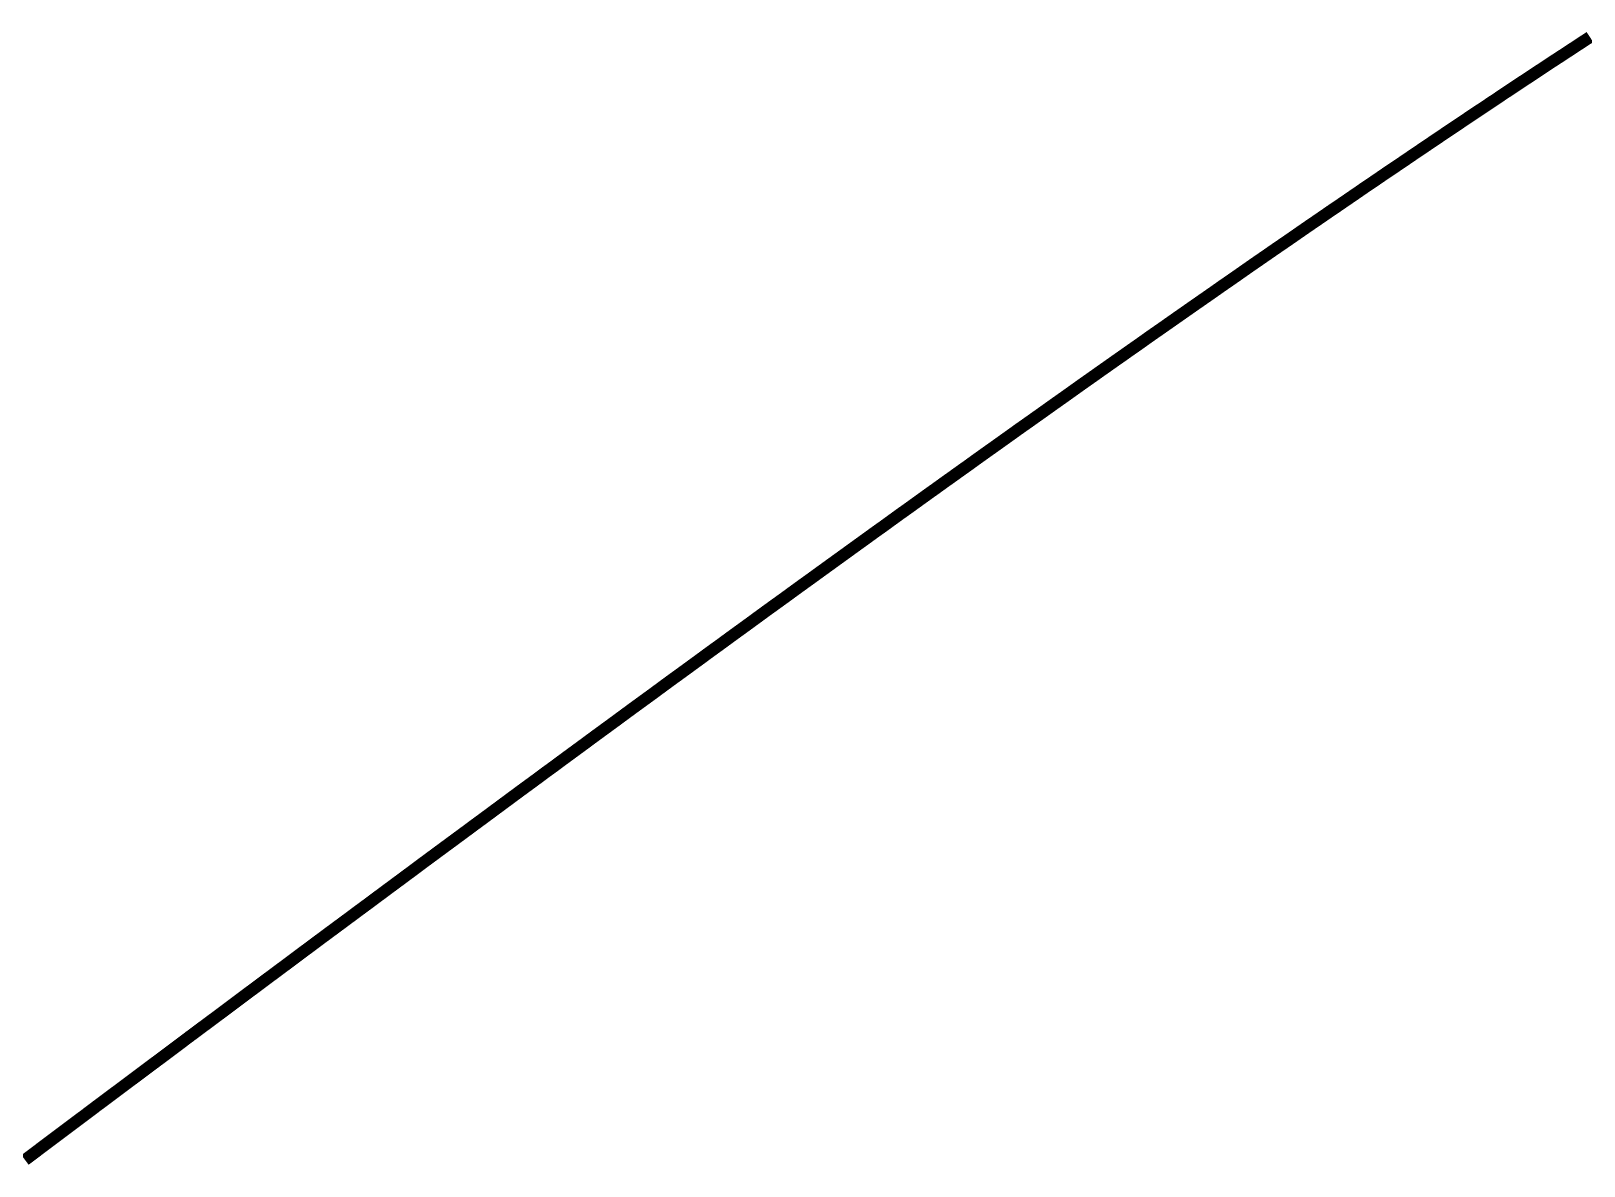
# Model space of a CAD drawing. Header units: millimetres. Extents: x -96 to 8, y -10 to 27.
# Drawn here: x -77.73 to -61.37, y -1.13 to 10.82 of the extents above; entities that cross this region are included whole.
import ezdxf

# ---------------------------------------------------------------- set-up
doc = ezdxf.new("R2010")
doc.units = ezdxf.units.MM
doc.layers.add('TopOverlay', color=2, linetype='Continuous')

msp = doc.modelspace()

# ---------------------------------------------------------------- linework, layer by layer
at = {"layer": 'TopOverlay', "const_width": 0.127}
for points in [[(-61.369, 10.716), (-61.306, 10.757)], [(-61.625, 10.548), (-61.561, 10.59)], [(-61.561, 10.59), (-61.497, 10.632)], [(-61.497, 10.632), (-61.433, 10.674)], [(-61.433, 10.674), (-61.369, 10.716)], [(-61.885, 10.377), (-61.82, 10.42)], [(-61.82, 10.42), (-61.755, 10.463)], [(-61.755, 10.463), (-61.69, 10.506)], [(-61.69, 10.506), (-61.625, 10.548)], [(-62.149, 10.202), (-62.083, 10.246)], [(-62.083, 10.246), (-62.017, 10.29)], [(-62.017, 10.29), (-61.951, 10.333)], [(-61.951, 10.333), (-61.885, 10.377)], [(-62.35, 10.068), (-62.282, 10.113)], [(-62.282, 10.113), (-62.216, 10.158)], [(-62.216, 10.158), (-62.149, 10.202)], [(-62.621, 9.887), (-62.553, 9.933)], [(-62.553, 9.933), (-62.485, 9.978)], [(-62.485, 9.978), (-62.417, 10.023)], [(-62.417, 10.023), (-62.35, 10.068)], [(-62.827, 9.749), (-62.758, 9.795)], [(-62.758, 9.795), (-62.689, 9.841)], [(-62.689, 9.841), (-62.621, 9.887)], [(-63.105, 9.561), (-63.035, 9.608)], [(-63.035, 9.608), (-62.966, 9.655)], [(-62.966, 9.655), (-62.896, 9.702)], [(-62.896, 9.702), (-62.827, 9.749)], [(-63.317, 9.417), (-63.246, 9.465)], [(-63.246, 9.465), (-63.176, 9.513)], [(-63.176, 9.513), (-63.105, 9.561)], [(-63.603, 9.223), (-63.531, 9.272)], [(-63.531, 9.272), (-63.46, 9.321)], [(-63.46, 9.321), (-63.388, 9.369)], [(-63.388, 9.369), (-63.317, 9.417)], [(-63.821, 9.074), (-63.748, 9.124)], [(-63.748, 9.124), (-63.676, 9.174)], [(-63.676, 9.174), (-63.603, 9.223)], [(-64.041, 8.924), (-63.967, 8.974)], [(-63.967, 8.974), (-63.894, 9.024)], [(-63.894, 9.024), (-63.821, 9.074)], [(-64.339, 8.719), (-64.264, 8.771)], [(-64.264, 8.771), (-64.189, 8.822)], [(-64.189, 8.822), (-64.115, 8.873)], [(-64.115, 8.873), (-64.041, 8.924)], [(-64.565, 8.563), (-64.489, 8.615)], [(-64.489, 8.615), (-64.414, 8.667)], [(-64.414, 8.667), (-64.339, 8.719)], [(-64.794, 8.405), (-64.717, 8.458)], [(-64.717, 8.458), (-64.641, 8.511)], [(-64.641, 8.511), (-64.565, 8.563)], [(-65.025, 8.244), (-64.948, 8.298)], [(-64.948, 8.298), (-64.871, 8.352)], [(-64.871, 8.352), (-64.794, 8.405)], [(-65.259, 8.081), (-65.181, 8.136)], [(-65.181, 8.136), (-65.103, 8.19)], [(-65.103, 8.19), (-65.025, 8.244)], [(-65.496, 7.916), (-65.417, 7.971)], [(-65.417, 7.971), (-65.338, 8.026)], [(-65.338, 8.026), (-65.259, 8.081)], [(-65.736, 7.748), (-65.656, 7.804)], [(-65.656, 7.804), (-65.576, 7.86)], [(-65.576, 7.86), (-65.496, 7.916)], [(-65.979, 7.578), (-65.898, 7.635)], [(-65.898, 7.635), (-65.817, 7.691)], [(-65.817, 7.691), (-65.736, 7.748)], [(-66.224, 7.405), (-66.142, 7.463)], [(-66.142, 7.463), (-66.06, 7.52)], [(-66.06, 7.52), (-65.979, 7.578)], [(-66.389, 7.289), (-66.307, 7.347)], [(-66.307, 7.347), (-66.224, 7.405)], [(-66.64, 7.112), (-66.556, 7.171)], [(-66.556, 7.171), (-66.473, 7.23)], [(-66.473, 7.23), (-66.389, 7.289)], [(-66.893, 6.932), (-66.808, 6.992)], [(-66.808, 6.992), (-66.724, 7.052)], [(-66.724, 7.052), (-66.64, 7.112)], [(-67.149, 6.75), (-67.063, 6.811)], [(-67.063, 6.811), (-66.978, 6.872)], [(-66.978, 6.872), (-66.893, 6.932)], [(-67.322, 6.628), (-67.235, 6.689)], [(-67.235, 6.689), (-67.149, 6.75)], [(-67.583, 6.441), (-67.495, 6.504)], [(-67.495, 6.504), (-67.408, 6.566)], [(-67.408, 6.566), (-67.322, 6.628)], [(-67.847, 6.252), (-67.759, 6.316)], [(-67.759, 6.316), (-67.671, 6.379)], [(-67.671, 6.379), (-67.583, 6.441)], [(-68.025, 6.125), (-67.936, 6.189)], [(-67.936, 6.189), (-67.847, 6.252)], [(-68.295, 5.932), (-68.205, 5.996)], [(-68.205, 5.996), (-68.115, 6.061)], [(-68.115, 6.061), (-68.025, 6.125)], [(-68.476, 5.801), (-68.385, 5.867)], [(-68.385, 5.867), (-68.295, 5.932)], [(-68.751, 5.603), (-68.659, 5.67)], [(-68.659, 5.67), (-68.568, 5.736)], [(-68.568, 5.736), (-68.476, 5.801)], [(-68.936, 5.47), (-68.844, 5.537)], [(-68.844, 5.537), (-68.751, 5.603)], [(-69.217, 5.267), (-69.123, 5.335)], [(-69.123, 5.335), (-69.029, 5.403)], [(-69.029, 5.403), (-68.936, 5.47)], [(-69.405, 5.131), (-69.311, 5.199)], [(-69.311, 5.199), (-69.217, 5.267)], [(-69.596, 4.993), (-69.5, 5.062)], [(-69.5, 5.062), (-69.405, 5.131)], [(-69.884, 4.784), (-69.787, 4.854)], [(-69.787, 4.854), (-69.691, 4.924)], [(-69.691, 4.924), (-69.596, 4.993)], [(-70.078, 4.643), (-69.981, 4.714)], [(-69.981, 4.714), (-69.884, 4.784)], [(-70.273, 4.501), (-70.175, 4.572)], [(-70.175, 4.572), (-70.078, 4.643)], [(-70.57, 4.285), (-70.47, 4.357)], [(-70.47, 4.357), (-70.372, 4.429)], [(-70.372, 4.429), (-70.273, 4.501)], [(-70.769, 4.139), (-70.669, 4.212)], [(-70.669, 4.212), (-70.57, 4.285)], [(-70.97, 3.993), (-70.869, 4.066)], [(-70.869, 4.066), (-70.769, 4.139)], [(-71.172, 3.844), (-71.071, 3.919)], [(-71.071, 3.919), (-70.97, 3.993)], [(-71.377, 3.695), (-71.274, 3.77)], [(-71.274, 3.77), (-71.172, 3.844)], [(-71.686, 3.468), (-71.582, 3.544)], [(-71.582, 3.544), (-71.479, 3.62)], [(-71.479, 3.62), (-71.377, 3.695)], [(-71.894, 3.315), (-71.79, 3.392)], [(-71.79, 3.392), (-71.686, 3.468)], [(-72.104, 3.161), (-71.999, 3.238)], [(-71.999, 3.238), (-71.894, 3.315)], [(-72.315, 3.006), (-72.209, 3.083)], [(-72.209, 3.083), (-72.104, 3.161)], [(-72.528, 2.849), (-72.421, 2.927)], [(-72.421, 2.927), (-72.315, 3.006)], [(-72.743, 2.69), (-72.635, 2.77)], [(-72.635, 2.77), (-72.528, 2.849)], [(-72.959, 2.53), (-72.851, 2.61)], [(-72.851, 2.61), (-72.743, 2.69)], [(-73.177, 2.369), (-73.068, 2.45)], [(-73.068, 2.45), (-72.959, 2.53)], [(-73.397, 2.207), (-73.287, 2.288)], [(-73.287, 2.288), (-73.177, 2.369)], [(-73.619, 2.043), (-73.508, 2.125)], [(-73.508, 2.125), (-73.397, 2.207)], [(-73.842, 1.877), (-73.73, 1.96)], [(-73.73, 1.96), (-73.619, 2.043)], [(-74.067, 1.71), (-73.954, 1.794)], [(-73.954, 1.794), (-73.842, 1.877)], [(-74.294, 1.542), (-74.18, 1.626)], [(-74.18, 1.626), (-74.067, 1.71)], [(-74.523, 1.372), (-74.408, 1.457)], [(-74.408, 1.457), (-74.294, 1.542)], [(-74.753, 1.201), (-74.638, 1.287)], [(-74.638, 1.287), (-74.523, 1.372)], [(-74.985, 1.028), (-74.869, 1.115)], [(-74.869, 1.115), (-74.753, 1.201)], [(-75.219, 0.854), (-75.102, 0.941)], [(-75.102, 0.941), (-74.985, 1.028)], [(-75.455, 0.678), (-75.337, 0.766)], [(-75.337, 0.766), (-75.219, 0.854)], [(-75.574, 0.589), (-75.455, 0.678)], [(-75.812, 0.411), (-75.693, 0.5)], [(-75.693, 0.5), (-75.574, 0.589)], [(-76.053, 0.232), (-75.932, 0.322)], [(-75.932, 0.322), (-75.812, 0.411)], [(-76.295, 0.05), (-76.174, 0.141)], [(-76.174, 0.141), (-76.053, 0.232)], [(-76.539, -0.132), (-76.417, -0.041)], [(-76.417, -0.041), (-76.295, 0.05)], [(-76.786, -0.317), (-76.662, -0.224)], [(-76.662, -0.224), (-76.539, -0.132)], [(-76.909, -0.409), (-76.786, -0.317)], [(-77.158, -0.596), (-77.034, -0.502)], [(-77.034, -0.502), (-76.909, -0.409)], [(-77.409, -0.784), (-77.284, -0.69)], [(-77.284, -0.69), (-77.158, -0.596)], [(-77.662, -0.974), (-77.536, -0.879)], [(-77.536, -0.879), (-77.409, -0.784)], [(-77.789, -1.07), (-77.662, -0.974)]]:
    msp.add_lwpolyline(points, dxfattribs=at)
at = {"layer": 'TopOverlay', "const_width": 0.0635}
for points in [[(-61.592, 10.59, 1), (-61.529, 10.59, 1)], [(-61.592, 10.59, 1), (-61.529, 10.59, 1)], [(-61.528, 10.632, 1), (-61.465, 10.632, 1)], [(-61.528, 10.632, 1), (-61.465, 10.632, 1)], [(-61.464, 10.674, 1), (-61.401, 10.674, 1)], [(-61.464, 10.674, 1), (-61.401, 10.674, 1)], [(-61.401, 10.716, 1), (-61.337, 10.716, 1)], [(-61.401, 10.716, 1), (-61.337, 10.716, 1)], [(-61.851, 10.42, 1), (-61.788, 10.42, 1)], [(-61.851, 10.42, 1), (-61.788, 10.42, 1)], [(-61.786, 10.463, 1), (-61.723, 10.463, 1)], [(-61.786, 10.463, 1), (-61.723, 10.463, 1)], [(-61.721, 10.506, 1), (-61.658, 10.506, 1)], [(-61.721, 10.506, 1), (-61.658, 10.506, 1)], [(-61.657, 10.548, 1), (-61.593, 10.548, 1)], [(-61.657, 10.548, 1), (-61.593, 10.548, 1)], [(-62.114, 10.246, 1), (-62.051, 10.246, 1)], [(-62.114, 10.246, 1), (-62.051, 10.246, 1)], [(-62.048, 10.29, 1), (-61.985, 10.29, 1)], [(-62.048, 10.29, 1), (-61.985, 10.29, 1)], [(-61.982, 10.333, 1), (-61.919, 10.333, 1)], [(-61.982, 10.333, 1), (-61.919, 10.333, 1)], [(-61.917, 10.377, 1), (-61.853, 10.377, 1)], [(-61.917, 10.377, 1), (-61.853, 10.377, 1)], [(-62.314, 10.113, 1), (-62.251, 10.113, 1)], [(-62.314, 10.113, 1), (-62.251, 10.113, 1)], [(-62.247, 10.158, 1), (-62.184, 10.158, 1)], [(-62.247, 10.158, 1), (-62.184, 10.158, 1)], [(-62.181, 10.202, 1), (-62.117, 10.202, 1)], [(-62.181, 10.202, 1), (-62.117, 10.202, 1)], [(-62.584, 9.933, 1), (-62.521, 9.933, 1)], [(-62.584, 9.933, 1), (-62.521, 9.933, 1)], [(-62.516, 9.978, 1), (-62.453, 9.978, 1)], [(-62.516, 9.978, 1), (-62.453, 9.978, 1)], [(-62.449, 10.023, 1), (-62.385, 10.023, 1)], [(-62.449, 10.023, 1), (-62.385, 10.023, 1)], [(-62.381, 10.068, 1), (-62.318, 10.068, 1)], [(-62.381, 10.068, 1), (-62.318, 10.068, 1)], [(-62.79, 9.795, 1), (-62.726, 9.795, 1)], [(-62.79, 9.795, 1), (-62.726, 9.795, 1)], [(-62.721, 9.841, 1), (-62.657, 9.841, 1)], [(-62.721, 9.841, 1), (-62.657, 9.841, 1)], [(-62.653, 9.887, 1), (-62.589, 9.887, 1)], [(-62.653, 9.887, 1), (-62.589, 9.887, 1)], [(-63.067, 9.608, 1), (-63.004, 9.608, 1)], [(-63.067, 9.608, 1), (-63.004, 9.608, 1)], [(-62.997, 9.655, 1), (-62.934, 9.655, 1)], [(-62.997, 9.655, 1), (-62.934, 9.655, 1)], [(-62.928, 9.702, 1), (-62.864, 9.702, 1)], [(-62.928, 9.702, 1), (-62.864, 9.702, 1)], [(-62.859, 9.749, 1), (-62.795, 9.749, 1)], [(-62.859, 9.749, 1), (-62.795, 9.749, 1)], [(-63.278, 9.465, 1), (-63.215, 9.465, 1)], [(-63.278, 9.465, 1), (-63.215, 9.465, 1)], [(-63.208, 9.513, 1), (-63.144, 9.513, 1)], [(-63.208, 9.513, 1), (-63.144, 9.513, 1)], [(-63.137, 9.561, 1), (-63.074, 9.561, 1)], [(-63.137, 9.561, 1), (-63.074, 9.561, 1)], [(-63.563, 9.272, 1), (-63.5, 9.272, 1)], [(-63.563, 9.272, 1), (-63.5, 9.272, 1)], [(-63.492, 9.321, 1), (-63.428, 9.321, 1)], [(-63.492, 9.321, 1), (-63.428, 9.321, 1)], [(-63.42, 9.369, 1), (-63.357, 9.369, 1)], [(-63.42, 9.369, 1), (-63.357, 9.369, 1)], [(-63.349, 9.417, 1), (-63.285, 9.417, 1)], [(-63.349, 9.417, 1), (-63.285, 9.417, 1)], [(-63.78, 9.124, 1), (-63.716, 9.124, 1)], [(-63.78, 9.124, 1), (-63.716, 9.124, 1)], [(-63.707, 9.174, 1), (-63.644, 9.174, 1)], [(-63.707, 9.174, 1), (-63.644, 9.174, 1)], [(-63.635, 9.223, 1), (-63.572, 9.223, 1)], [(-63.635, 9.223, 1), (-63.572, 9.223, 1)], [(-63.999, 8.974, 1), (-63.936, 8.974, 1)], [(-63.999, 8.974, 1), (-63.936, 8.974, 1)], [(-63.926, 9.024, 1), (-63.862, 9.024, 1)], [(-63.926, 9.024, 1), (-63.862, 9.024, 1)], [(-63.853, 9.074, 1), (-63.789, 9.074, 1)], [(-63.853, 9.074, 1), (-63.789, 9.074, 1)], [(-64.296, 8.771, 1), (-64.232, 8.771, 1)], [(-64.296, 8.771, 1), (-64.232, 8.771, 1)], [(-64.221, 8.822, 1), (-64.158, 8.822, 1)], [(-64.221, 8.822, 1), (-64.158, 8.822, 1)], [(-64.147, 8.873, 1), (-64.083, 8.873, 1)], [(-64.147, 8.873, 1), (-64.083, 8.873, 1)], [(-64.073, 8.924, 1), (-64.009, 8.924, 1)], [(-64.073, 8.924, 1), (-64.009, 8.924, 1)], [(-64.521, 8.615, 1), (-64.457, 8.615, 1)], [(-64.521, 8.615, 1), (-64.457, 8.615, 1)], [(-64.445, 8.667, 1), (-64.382, 8.667, 1)], [(-64.445, 8.667, 1), (-64.382, 8.667, 1)], [(-64.37, 8.719, 1), (-64.307, 8.719, 1)], [(-64.37, 8.719, 1), (-64.307, 8.719, 1)], [(-64.749, 8.458, 1), (-64.685, 8.458, 1)], [(-64.749, 8.458, 1), (-64.685, 8.458, 1)], [(-64.673, 8.511, 1), (-64.609, 8.511, 1)], [(-64.673, 8.511, 1), (-64.609, 8.511, 1)], [(-64.597, 8.563, 1), (-64.533, 8.563, 1)], [(-64.597, 8.563, 1), (-64.533, 8.563, 1)], [(-64.979, 8.298, 1), (-64.916, 8.298, 1)], [(-64.979, 8.298, 1), (-64.916, 8.298, 1)], [(-64.902, 8.352, 1), (-64.839, 8.352, 1)], [(-64.902, 8.352, 1), (-64.839, 8.352, 1)], [(-64.825, 8.405, 1), (-64.762, 8.405, 1)], [(-64.825, 8.405, 1), (-64.762, 8.405, 1)], [(-65.213, 8.136, 1), (-65.149, 8.136, 1)], [(-65.213, 8.136, 1), (-65.149, 8.136, 1)], [(-65.135, 8.19, 1), (-65.071, 8.19, 1)], [(-65.135, 8.19, 1), (-65.071, 8.19, 1)], [(-65.057, 8.244, 1), (-64.993, 8.244, 1)], [(-65.057, 8.244, 1), (-64.993, 8.244, 1)], [(-65.449, 7.971, 1), (-65.385, 7.971, 1)], [(-65.449, 7.971, 1), (-65.385, 7.971, 1)], [(-65.37, 8.026, 1), (-65.306, 8.026, 1)], [(-65.37, 8.026, 1), (-65.306, 8.026, 1)], [(-65.291, 8.081, 1), (-65.228, 8.081, 1)], [(-65.291, 8.081, 1), (-65.228, 8.081, 1)], [(-65.688, 7.804, 1), (-65.624, 7.804, 1)], [(-65.688, 7.804, 1), (-65.624, 7.804, 1)], [(-65.608, 7.86, 1), (-65.544, 7.86, 1)], [(-65.608, 7.86, 1), (-65.544, 7.86, 1)], [(-65.528, 7.916, 1), (-65.465, 7.916, 1)], [(-65.528, 7.916, 1), (-65.465, 7.916, 1)], [(-65.929, 7.635, 1), (-65.866, 7.635, 1)], [(-65.929, 7.635, 1), (-65.866, 7.635, 1)], [(-65.848, 7.691, 1), (-65.785, 7.691, 1)], [(-65.848, 7.691, 1), (-65.785, 7.691, 1)], [(-65.768, 7.748, 1), (-65.704, 7.748, 1)], [(-65.768, 7.748, 1), (-65.704, 7.748, 1)], [(-66.174, 7.463, 1), (-66.11, 7.463, 1)], [(-66.174, 7.463, 1), (-66.11, 7.463, 1)], [(-66.092, 7.52, 1), (-66.029, 7.52, 1)], [(-66.092, 7.52, 1), (-66.029, 7.52, 1)], [(-66.011, 7.578, 1), (-65.947, 7.578, 1)], [(-66.011, 7.578, 1), (-65.947, 7.578, 1)], [(-66.338, 7.347, 1), (-66.275, 7.347, 1)], [(-66.338, 7.347, 1), (-66.275, 7.347, 1)], [(-66.256, 7.405, 1), (-66.192, 7.405, 1)], [(-66.256, 7.405, 1), (-66.192, 7.405, 1)], [(-66.588, 7.171, 1), (-66.524, 7.171, 1)], [(-66.588, 7.171, 1), (-66.524, 7.171, 1)], [(-66.504, 7.23, 1), (-66.441, 7.23, 1)], [(-66.504, 7.23, 1), (-66.441, 7.23, 1)], [(-66.421, 7.289, 1), (-66.358, 7.289, 1)], [(-66.421, 7.289, 1), (-66.358, 7.289, 1)], [(-66.84, 6.992, 1), (-66.776, 6.992, 1)], [(-66.84, 6.992, 1), (-66.776, 6.992, 1)], [(-66.756, 7.052, 1), (-66.692, 7.052, 1)], [(-66.756, 7.052, 1), (-66.692, 7.052, 1)], [(-66.671, 7.112, 1), (-66.608, 7.112, 1)], [(-66.671, 7.112, 1), (-66.608, 7.112, 1)], [(-67.095, 6.811, 1), (-67.032, 6.811, 1)], [(-67.095, 6.811, 1), (-67.032, 6.811, 1)], [(-67.01, 6.872, 1), (-66.946, 6.872, 1)], [(-67.01, 6.872, 1), (-66.946, 6.872, 1)], [(-66.925, 6.932, 1), (-66.861, 6.932, 1)], [(-66.925, 6.932, 1), (-66.861, 6.932, 1)], [(-67.267, 6.689, 1), (-67.203, 6.689, 1)], [(-67.267, 6.689, 1), (-67.203, 6.689, 1)], [(-67.181, 6.75, 1), (-67.117, 6.75, 1)], [(-67.181, 6.75, 1), (-67.117, 6.75, 1)], [(-67.527, 6.504, 1), (-67.464, 6.504, 1)], [(-67.527, 6.504, 1), (-67.464, 6.504, 1)], [(-67.44, 6.566, 1), (-67.377, 6.566, 1)], [(-67.44, 6.566, 1), (-67.377, 6.566, 1)], [(-67.353, 6.628, 1), (-67.29, 6.628, 1)], [(-67.353, 6.628, 1), (-67.29, 6.628, 1)], [(-67.79, 6.316, 1), (-67.727, 6.316, 1)], [(-67.79, 6.316, 1), (-67.727, 6.316, 1)], [(-67.702, 6.379, 1), (-67.639, 6.379, 1)], [(-67.702, 6.379, 1), (-67.639, 6.379, 1)], [(-67.615, 6.441, 1), (-67.551, 6.441, 1)], [(-67.615, 6.441, 1), (-67.551, 6.441, 1)], [(-67.968, 6.189, 1), (-67.904, 6.189, 1)], [(-67.968, 6.189, 1), (-67.904, 6.189, 1)], [(-67.879, 6.252, 1), (-67.815, 6.252, 1)], [(-67.879, 6.252, 1), (-67.815, 6.252, 1)], [(-68.236, 5.996, 1), (-68.173, 5.996, 1)], [(-68.236, 5.996, 1), (-68.173, 5.996, 1)], [(-68.146, 6.061, 1), (-68.083, 6.061, 1)], [(-68.146, 6.061, 1), (-68.083, 6.061, 1)], [(-68.057, 6.125, 1), (-67.993, 6.125, 1)], [(-68.057, 6.125, 1), (-67.993, 6.125, 1)], [(-68.417, 5.867, 1), (-68.354, 5.867, 1)], [(-68.417, 5.867, 1), (-68.354, 5.867, 1)], [(-68.327, 5.932, 1), (-68.263, 5.932, 1)], [(-68.327, 5.932, 1), (-68.263, 5.932, 1)], [(-68.691, 5.67, 1), (-68.627, 5.67, 1)], [(-68.691, 5.67, 1), (-68.627, 5.67, 1)], [(-68.599, 5.736, 1), (-68.536, 5.736, 1)], [(-68.599, 5.736, 1), (-68.536, 5.736, 1)], [(-68.508, 5.801, 1), (-68.445, 5.801, 1)], [(-68.508, 5.801, 1), (-68.445, 5.801, 1)], [(-68.875, 5.537, 1), (-68.812, 5.537, 1)], [(-68.875, 5.537, 1), (-68.812, 5.537, 1)], [(-68.783, 5.603, 1), (-68.719, 5.603, 1)], [(-68.783, 5.603, 1), (-68.719, 5.603, 1)], [(-69.155, 5.335, 1), (-69.091, 5.335, 1)], [(-69.155, 5.335, 1), (-69.091, 5.335, 1)], [(-69.061, 5.403, 1), (-68.998, 5.403, 1)], [(-69.061, 5.403, 1), (-68.998, 5.403, 1)], [(-68.968, 5.47, 1), (-68.905, 5.47, 1)], [(-68.968, 5.47, 1), (-68.905, 5.47, 1)], [(-69.343, 5.199, 1), (-69.279, 5.199, 1)], [(-69.343, 5.199, 1), (-69.279, 5.199, 1)], [(-69.248, 5.267, 1), (-69.185, 5.267, 1)], [(-69.248, 5.267, 1), (-69.185, 5.267, 1)], [(-69.532, 5.062, 1), (-69.469, 5.062, 1)], [(-69.532, 5.062, 1), (-69.469, 5.062, 1)], [(-69.437, 5.131, 1), (-69.374, 5.131, 1)], [(-69.437, 5.131, 1), (-69.374, 5.131, 1)], [(-69.819, 4.854, 1), (-69.756, 4.854, 1)], [(-69.819, 4.854, 1), (-69.756, 4.854, 1)], [(-69.723, 4.924, 1), (-69.66, 4.924, 1)], [(-69.723, 4.924, 1), (-69.66, 4.924, 1)], [(-69.627, 4.993, 1), (-69.564, 4.993, 1)], [(-69.627, 4.993, 1), (-69.564, 4.993, 1)], [(-70.012, 4.714, 1), (-69.949, 4.714, 1)], [(-70.012, 4.714, 1), (-69.949, 4.714, 1)], [(-69.916, 4.784, 1), (-69.852, 4.784, 1)], [(-69.916, 4.784, 1), (-69.852, 4.784, 1)], [(-70.207, 4.572, 1), (-70.144, 4.572, 1)], [(-70.207, 4.572, 1), (-70.144, 4.572, 1)], [(-70.11, 4.643, 1), (-70.046, 4.643, 1)], [(-70.11, 4.643, 1), (-70.046, 4.643, 1)], [(-70.502, 4.357, 1), (-70.439, 4.357, 1)], [(-70.502, 4.357, 1), (-70.439, 4.357, 1)], [(-70.403, 4.429, 1), (-70.34, 4.429, 1)], [(-70.403, 4.429, 1), (-70.34, 4.429, 1)], [(-70.305, 4.501, 1), (-70.242, 4.501, 1)], [(-70.305, 4.501, 1), (-70.242, 4.501, 1)], [(-70.701, 4.212, 1), (-70.637, 4.212, 1)], [(-70.701, 4.212, 1), (-70.637, 4.212, 1)], [(-70.601, 4.285, 1), (-70.538, 4.285, 1)], [(-70.601, 4.285, 1), (-70.538, 4.285, 1)], [(-70.901, 4.066, 1), (-70.837, 4.066, 1)], [(-70.901, 4.066, 1), (-70.837, 4.066, 1)], [(-70.801, 4.139, 1), (-70.737, 4.139, 1)], [(-70.801, 4.139, 1), (-70.737, 4.139, 1)], [(-71.103, 3.919, 1), (-71.039, 3.919, 1)], [(-71.103, 3.919, 1), (-71.039, 3.919, 1)], [(-71.002, 3.993, 1), (-70.938, 3.993, 1)], [(-71.002, 3.993, 1), (-70.938, 3.993, 1)], [(-71.306, 3.77, 1), (-71.243, 3.77, 1)], [(-71.306, 3.77, 1), (-71.243, 3.77, 1)], [(-71.204, 3.844, 1), (-71.141, 3.844, 1)], [(-71.204, 3.844, 1), (-71.141, 3.844, 1)], [(-71.614, 3.544, 1), (-71.551, 3.544, 1)], [(-71.614, 3.544, 1), (-71.551, 3.544, 1)], [(-71.511, 3.62, 1), (-71.447, 3.62, 1)], [(-71.511, 3.62, 1), (-71.447, 3.62, 1)], [(-71.408, 3.695, 1), (-71.345, 3.695, 1)], [(-71.408, 3.695, 1), (-71.345, 3.695, 1)], [(-71.821, 3.392, 1), (-71.758, 3.392, 1)], [(-71.821, 3.392, 1), (-71.758, 3.392, 1)], [(-71.717, 3.468, 1), (-71.654, 3.468, 1)], [(-71.717, 3.468, 1), (-71.654, 3.468, 1)], [(-72.03, 3.238, 1), (-71.967, 3.238, 1)], [(-72.03, 3.238, 1), (-71.967, 3.238, 1)], [(-71.926, 3.315, 1), (-71.862, 3.315, 1)], [(-71.926, 3.315, 1), (-71.862, 3.315, 1)], [(-72.241, 3.083, 1), (-72.177, 3.083, 1)], [(-72.241, 3.083, 1), (-72.177, 3.083, 1)], [(-72.135, 3.161, 1), (-72.072, 3.161, 1)], [(-72.135, 3.161, 1), (-72.072, 3.161, 1)], [(-72.453, 2.927, 1), (-72.39, 2.927, 1)], [(-72.453, 2.927, 1), (-72.39, 2.927, 1)], [(-72.347, 3.006, 1), (-72.283, 3.006, 1)], [(-72.347, 3.006, 1), (-72.283, 3.006, 1)], [(-72.667, 2.77, 1), (-72.604, 2.77, 1)], [(-72.667, 2.77, 1), (-72.604, 2.77, 1)], [(-72.56, 2.849, 1), (-72.496, 2.849, 1)], [(-72.56, 2.849, 1), (-72.496, 2.849, 1)], [(-72.883, 2.61, 1), (-72.819, 2.61, 1)], [(-72.883, 2.61, 1), (-72.819, 2.61, 1)], [(-72.775, 2.69, 1), (-72.711, 2.69, 1)], [(-72.775, 2.69, 1), (-72.711, 2.69, 1)], [(-73.1, 2.45, 1), (-73.036, 2.45, 1)], [(-73.1, 2.45, 1), (-73.036, 2.45, 1)], [(-72.991, 2.53, 1), (-72.928, 2.53, 1)], [(-72.991, 2.53, 1), (-72.928, 2.53, 1)], [(-73.319, 2.288, 1), (-73.255, 2.288, 1)], [(-73.319, 2.288, 1), (-73.255, 2.288, 1)], [(-73.209, 2.369, 1), (-73.146, 2.369, 1)], [(-73.209, 2.369, 1), (-73.146, 2.369, 1)], [(-73.54, 2.125, 1), (-73.476, 2.125, 1)], [(-73.54, 2.125, 1), (-73.476, 2.125, 1)], [(-73.429, 2.207, 1), (-73.366, 2.207, 1)], [(-73.429, 2.207, 1), (-73.366, 2.207, 1)], [(-73.762, 1.96, 1), (-73.699, 1.96, 1)], [(-73.762, 1.96, 1), (-73.699, 1.96, 1)], [(-73.651, 2.043, 1), (-73.587, 2.043, 1)], [(-73.651, 2.043, 1), (-73.587, 2.043, 1)], [(-73.986, 1.794, 1), (-73.923, 1.794, 1)], [(-73.986, 1.794, 1), (-73.923, 1.794, 1)], [(-73.874, 1.877, 1), (-73.81, 1.877, 1)], [(-73.874, 1.877, 1), (-73.81, 1.877, 1)], [(-74.212, 1.626, 1), (-74.149, 1.626, 1)], [(-74.212, 1.626, 1), (-74.149, 1.626, 1)], [(-74.099, 1.71, 1), (-74.035, 1.71, 1)], [(-74.099, 1.71, 1), (-74.035, 1.71, 1)], [(-74.44, 1.457, 1), (-74.376, 1.457, 1)], [(-74.44, 1.457, 1), (-74.376, 1.457, 1)], [(-74.326, 1.542, 1), (-74.262, 1.542, 1)], [(-74.326, 1.542, 1), (-74.262, 1.542, 1)], [(-74.669, 1.287, 1), (-74.606, 1.287, 1)], [(-74.669, 1.287, 1), (-74.606, 1.287, 1)], [(-74.554, 1.372, 1), (-74.491, 1.372, 1)], [(-74.554, 1.372, 1), (-74.491, 1.372, 1)], [(-74.901, 1.115, 1), (-74.837, 1.115, 1)], [(-74.901, 1.115, 1), (-74.837, 1.115, 1)], [(-74.785, 1.201, 1), (-74.721, 1.201, 1)], [(-74.785, 1.201, 1), (-74.721, 1.201, 1)], [(-75.134, 0.941, 1), (-75.07, 0.941, 1)], [(-75.134, 0.941, 1), (-75.07, 0.941, 1)], [(-75.017, 1.028, 1), (-74.953, 1.028, 1)], [(-75.017, 1.028, 1), (-74.953, 1.028, 1)], [(-75.369, 0.766, 1), (-75.305, 0.766, 1)], [(-75.369, 0.766, 1), (-75.305, 0.766, 1)], [(-75.251, 0.854, 1), (-75.187, 0.854, 1)], [(-75.251, 0.854, 1), (-75.187, 0.854, 1)], [(-75.487, 0.678, 1), (-75.423, 0.678, 1)], [(-75.487, 0.678, 1), (-75.423, 0.678, 1)], [(-75.724, 0.5, 1), (-75.661, 0.5, 1)], [(-75.724, 0.5, 1), (-75.661, 0.5, 1)], [(-75.605, 0.589, 1), (-75.542, 0.589, 1)], [(-75.605, 0.589, 1), (-75.542, 0.589, 1)], [(-75.964, 0.322, 1), (-75.901, 0.322, 1)], [(-75.964, 0.322, 1), (-75.901, 0.322, 1)], [(-75.844, 0.411, 1), (-75.781, 0.411, 1)], [(-75.844, 0.411, 1), (-75.781, 0.411, 1)], [(-76.205, 0.141, 1), (-76.142, 0.141, 1)], [(-76.205, 0.141, 1), (-76.142, 0.141, 1)], [(-76.085, 0.232, 1), (-76.021, 0.232, 1)], [(-76.085, 0.232, 1), (-76.021, 0.232, 1)], [(-76.449, -0.041, 1), (-76.385, -0.041, 1)], [(-76.449, -0.041, 1), (-76.385, -0.041, 1)], [(-76.327, 0.05, 1), (-76.263, 0.05, 1)], [(-76.327, 0.05, 1), (-76.263, 0.05, 1)], [(-76.694, -0.224, 1), (-76.63, -0.224, 1)], [(-76.694, -0.224, 1), (-76.63, -0.224, 1)], [(-76.571, -0.132, 1), (-76.508, -0.132, 1)], [(-76.571, -0.132, 1), (-76.508, -0.132, 1)], [(-76.817, -0.317, 1), (-76.754, -0.317, 1)], [(-76.817, -0.317, 1), (-76.754, -0.317, 1)], [(-77.065, -0.502, 1), (-77.002, -0.502, 1)], [(-77.065, -0.502, 1), (-77.002, -0.502, 1)], [(-76.941, -0.409, 1), (-76.878, -0.409, 1)], [(-76.941, -0.409, 1), (-76.878, -0.409, 1)], [(-77.315, -0.69, 1), (-77.252, -0.69, 1)], [(-77.315, -0.69, 1), (-77.252, -0.69, 1)], [(-77.19, -0.596, 1), (-77.127, -0.596, 1)], [(-77.19, -0.596, 1), (-77.127, -0.596, 1)], [(-77.567, -0.879, 1), (-77.504, -0.879, 1)], [(-77.567, -0.879, 1), (-77.504, -0.879, 1)], [(-77.441, -0.784, 1), (-77.378, -0.784, 1)], [(-77.441, -0.784, 1), (-77.378, -0.784, 1)], [(-77.694, -0.974, 1), (-77.63, -0.974, 1)], [(-77.694, -0.974, 1), (-77.63, -0.974, 1)]]:
    msp.add_lwpolyline(points, format="xyb", close=True, dxfattribs=at)

doc.saveas('drawing.dxf')
